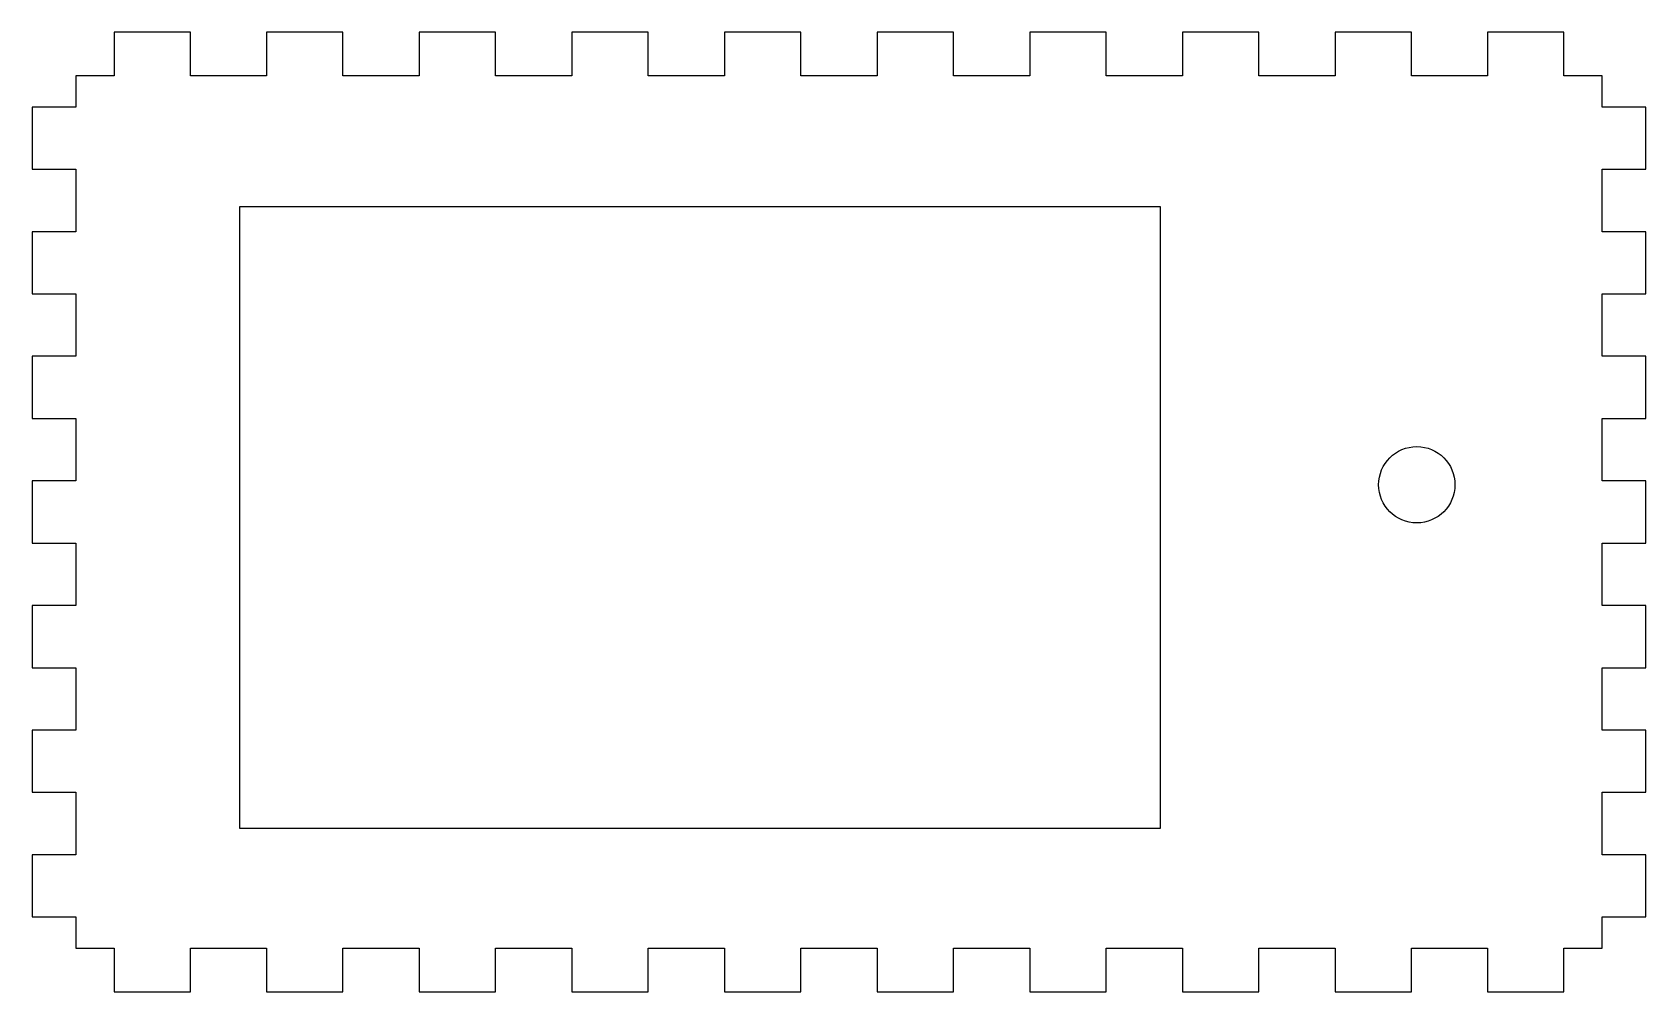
# Model space of a CAD drawing. Header units: millimetres. Extents: x -4 to 144, y -4 to 84.
import ezdxf

# ---------------------------------------------------------------- set-up
doc = ezdxf.new("R2010")
doc.units = ezdxf.units.MM

msp = doc.modelspace()

# ---------------------------------------------------------------- linework, layer by layer
at = {"color": 7, "linetype": 'Continuous', "lineweight": 25}
for p, q in [((10.5, 84), (3.5, 84)), ((3.5, 84), (3.5, 80)), ((10.5, 80), (10.5, 84)), ((24.5, 84), (17.5, 84)), ((17.5, 84), (17.5, 80)), ((24.5, 80), (24.5, 84)), ((38.5, 84), (31.5, 84)), ((31.5, 84), (31.5, 80)), ((38.5, 80), (38.5, 84)), ((52.5, 84), (45.5, 84)), ((45.5, 84), (45.5, 80)), ((52.5, 80), (52.5, 84)), ((66.5, 84), (59.5, 84)), ((59.5, 84), (59.5, 80)), ((66.5, 80), (66.5, 84)), ((80.5, 84), (73.5, 84)), ((73.5, 84), (73.5, 80)), ((80.5, 80), (80.5, 84)), ((94.5, 84), (87.5, 84)), ((87.5, 84), (87.5, 80)), ((94.5, 80), (94.5, 84)), ((108.5, 84), (101.5, 84)), ((101.5, 84), (101.5, 80)), ((108.5, 80), (108.5, 84)), ((122.5, 84), (115.5, 84)), ((115.5, 84), (115.5, 80)), ((122.5, 80), (122.5, 84)), ((136.5, 84), (129.5, 84)), ((129.5, 84), (129.5, 80)), ((136.5, 80), (136.5, 84)), ((0, 80), (0, 77.14)), ((3.5, 80), (0, 80)), ((17.5, 80), (10.5, 80)), ((31.5, 80), (24.5, 80)), ((45.5, 80), (38.5, 80)), ((59.5, 80), (52.5, 80)), ((73.5, 80), (66.5, 80)), ((87.5, 80), (80.5, 80)), ((101.5, 80), (94.5, 80)), ((115.5, 80), (108.5, 80)), ((129.5, 80), (122.5, 80)), ((140, 80), (136.5, 80)), ((140, 77.14), (140, 80)), ((0, 77.14), (-4, 77.14)), ((-4, 77.14), (-4, 71.43)), ((144, 77.14), (140, 77.14)), ((144, 71.43), (144, 77.14)), ((-4, 71.43), (0, 71.43)), ((0, 71.43), (0, 65.71)), ((140, 65.71), (140, 71.43)), ((140, 71.43), (144, 71.43)), ((15, 68), (15, 11)), ((99.5, 68), (15, 68)), ((99.5, 11), (99.5, 68)), ((0, 65.71), (-4, 65.71)), ((-4, 65.71), (-4, 60)), ((144, 65.71), (140, 65.71)), ((144, 60), (144, 65.71)), ((-4, 60), (0, 60)), ((0, 60), (0, 54.29)), ((140, 54.29), (140, 60)), ((140, 60), (144, 60)), ((0, 54.29), (-4, 54.29)), ((-4, 54.29), (-4, 48.57)), ((144, 54.29), (140, 54.29)), ((144, 48.57), (144, 54.29)), ((-4, 48.57), (0, 48.57)), ((0, 48.57), (0, 42.86)), ((140, 42.86), (140, 48.57)), ((140, 48.57), (144, 48.57)), ((0, 42.86), (-4, 42.86)), ((-4, 42.86), (-4, 37.14)), ((144, 42.86), (140, 42.86)), ((144, 37.14), (144, 42.86)), ((-4, 37.14), (0, 37.14)), ((0, 37.14), (0, 31.43)), ((140, 31.43), (140, 37.14)), ((140, 37.14), (144, 37.14)), ((0, 31.43), (-4, 31.43)), ((-4, 31.43), (-4, 25.71)), ((144, 31.43), (140, 31.43)), ((144, 25.71), (144, 31.43)), ((-4, 25.71), (0, 25.71)), ((0, 25.71), (0, 20)), ((140, 20), (140, 25.71)), ((140, 25.71), (144, 25.71)), ((0, 20), (-4, 20)), ((-4, 20), (-4, 14.29)), ((144, 20), (140, 20)), ((144, 14.29), (144, 20)), ((-4, 14.29), (0, 14.29)), ((0, 14.29), (0, 8.57)), ((140, 8.57), (140, 14.29)), ((140, 14.29), (144, 14.29)), ((15, 11), (99.5, 11)), ((0, 8.57), (-4, 8.57)), ((-4, 8.57), (-4, 2.86)), ((144, 8.57), (140, 8.57)), ((144, 2.86), (144, 8.57)), ((-4, 2.86), (0, 2.86)), ((0, 2.86), (0, 0)), ((140, 0), (140, 2.86)), ((140, 2.86), (144, 2.86)), ((0, 0), (3.5, 0)), ((3.5, 0), (3.5, -4)), ((10.5, -4), (10.5, 0)), ((10.5, 0), (17.5, 0)), ((17.5, 0), (17.5, -4)), ((24.5, -4), (24.5, 0)), ((24.5, 0), (31.5, 0)), ((31.5, 0), (31.5, -4)), ((38.5, -4), (38.5, 0)), ((38.5, 0), (45.5, 0)), ((45.5, 0), (45.5, -4)), ((52.5, -4), (52.5, 0)), ((52.5, 0), (59.5, 0)), ((59.5, 0), (59.5, -4)), ((66.5, -4), (66.5, 0)), ((66.5, 0), (73.5, 0)), ((73.5, 0), (73.5, -4)), ((80.5, -4), (80.5, 0)), ((80.5, 0), (87.5, 0)), ((87.5, 0), (87.5, -4)), ((94.5, -4), (94.5, 0)), ((94.5, 0), (101.5, 0)), ((101.5, 0), (101.5, -4)), ((108.5, -4), (108.5, 0)), ((108.5, 0), (115.5, 0)), ((115.5, 0), (115.5, -4)), ((122.5, -4), (122.5, 0)), ((122.5, 0), (129.5, 0)), ((129.5, 0), (129.5, -4)), ((136.5, -4), (136.5, 0)), ((136.5, 0), (140, 0)), ((3.5, -4), (10.5, -4)), ((17.5, -4), (24.5, -4)), ((31.5, -4), (38.5, -4)), ((45.5, -4), (52.5, -4)), ((59.5, -4), (66.5, -4)), ((73.5, -4), (80.5, -4)), ((87.5, -4), (94.5, -4)), ((101.5, -4), (108.5, -4)), ((115.5, -4), (122.5, -4)), ((129.5, -4), (136.5, -4))]:
    msp.add_line(p, q, dxfattribs=at)
msp.add_circle((123, 42.5), 3.5, dxfattribs=at)

doc.saveas('drawing.dxf')
